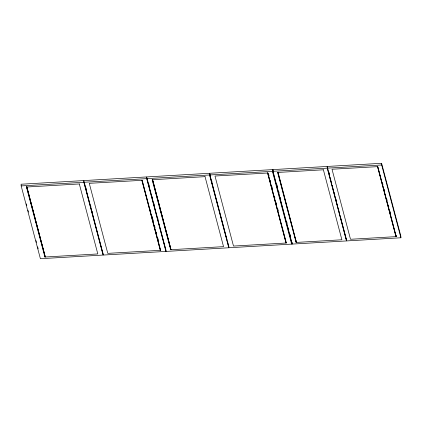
<?xml version="1.0" encoding="UTF-8"?>
<svg xmlns="http://www.w3.org/2000/svg" width="422" height="422" viewBox="0 0 422 422"><rect width="100%" height="100%" fill="white"/><g stroke="black" fill="none" stroke-linecap="round" stroke-linejoin="round"><path stroke-width="0.63" d="M209.491 173.289L146.824 176.923L146.893 178.612L166.126 251.406L228.793 247.767L209.56 174.977L209.491 173.289L219.113 209.713M209.687 173.278L272.354 169.639L291.586 242.428L291.655 244.116L228.988 247.756L209.755 174.966L209.687 173.278L210.351 175.789M327.187 166.458L327.25 168.146L346.483 240.936L292.24 244.085L273.008 171.295L272.939 169.607L327.187 166.458L328.015 169.597M327.356 166.447L381.604 163.298L400.831 236.088L400.9 237.776L346.652 240.925L327.419 168.135L327.356 166.447L327.688 167.703M21.169 185.912L83.836 182.272L103.068 255.062L40.396 258.702L21.169 185.912L21.1 184.224L83.767 180.584L83.836 182.272M84.031 182.262L146.698 178.627L165.93 251.417L103.263 255.052L84.031 182.262L83.962 180.574L146.629 176.939L146.698 178.627M146.893 178.612L209.56 174.977M209.755 174.966L272.422 171.327L291.655 244.116M273.008 171.295L327.25 168.146M327.419 168.135L381.667 164.986L400.9 237.776M79.32 183.96L26.417 187.03L44.911 257.019L97.814 253.949L79.304 183.902M205.045 176.66L152.142 179.73L170.636 249.718L223.539 246.648L205.029 176.602M323.394 169.792L277.602 172.45L296.096 242.439L341.889 239.78L323.384 169.734M396.305 236.621L350.508 239.279L332.003 169.233L377.811 166.632L396.305 236.621L396.258 235.497M382.453 182.758L382.954 184.667M384.131 189.125L384.637 191.029M386.652 198.667L387.159 200.577M388.335 205.029L388.841 206.938M390.018 211.39L390.519 213.3M377.806 167.117L396.01 236.636L377.5 166.595M328.849 172.097L329.345 173.985M334.324 192.822L334.82 194.706M335.981 199.105L336.482 200.988M328.348 170.852L329.677 175.879M330.009 177.135L331.834 184.039M332.161 185.295L336.846 203.815M337.014 203.81L337.679 206.316M338.011 207.571L339.335 212.588M340.164 215.721L341.488 220.738M341.82 221.993L345.301 235.159M345.629 236.415L346.626 240.176M278.024 172.26L296.392 242.418L277.882 172.376M272.939 169.607L273.277 170.873M276.953 184.799L277.454 186.698M278.625 191.124L279.127 193.023M280.298 197.454L280.799 199.353M286.654 221.508L287.155 223.407M288.326 227.838L288.827 229.737M289.998 234.168L290.5 236.067M268.513 173.869L269.02 175.779M270.196 180.231L270.697 182.14M271.879 186.593L272.38 188.502M274.4 196.14L274.901 198.045M276.078 202.502L276.584 204.412M277.76 208.864L278.267 210.773M267.69 172.862L286.058 243.019L267.553 172.973M211.512 180.183L212.008 182.067M219.345 210.636L227.136 240.107M227.463 241.363L228.956 247.007M152.611 179.54L170.979 249.697L152.469 179.656M152.416 179.318L170.567 248.03L170.636 249.718M148.665 183.887L149.166 185.785M150.337 190.216L150.839 192.115M152.01 196.547L152.511 198.445M153.682 202.876L154.183 204.775M157.527 217.435L158.028 219.334M147.13 178.838L165.862 249.729L165.93 251.417M150.353 209.797L150.86 211.707M152.036 216.159L152.537 218.068M152.875 219.345L153.381 221.249M154.558 225.707L155.064 227.616M156.24 232.068L156.741 233.978M157.918 238.43L158.424 240.34M141.966 180.157L160.334 250.32L141.829 180.273M85.787 187.484L86.283 189.367M90.435 205.066L90.93 206.949M92.091 211.348L92.592 213.231M84.263 182.473L93.389 217.008M93.621 217.937L101.407 247.408M101.739 248.658L103.232 254.302M26.887 186.84L45.254 256.998L26.744 186.951M26.691 186.614L44.843 255.331L44.911 257.019M26.285 203.847L26.786 205.746M27.957 210.177L28.459 212.076M35.986 240.556L36.487 242.455M37.658 246.886L38.159 248.785M381.604 163.298L381.667 164.986M296.028 240.751L296.096 242.439M292.172 242.397L292.24 244.085M272.354 169.639L272.422 171.327M142.182 180.31L89.269 183.322L107.774 253.369L160.677 250.299L142.182 180.31M267.907 173.009L214.993 176.027L233.498 246.068L286.401 242.998L267.907 173.009"/></g></svg>
